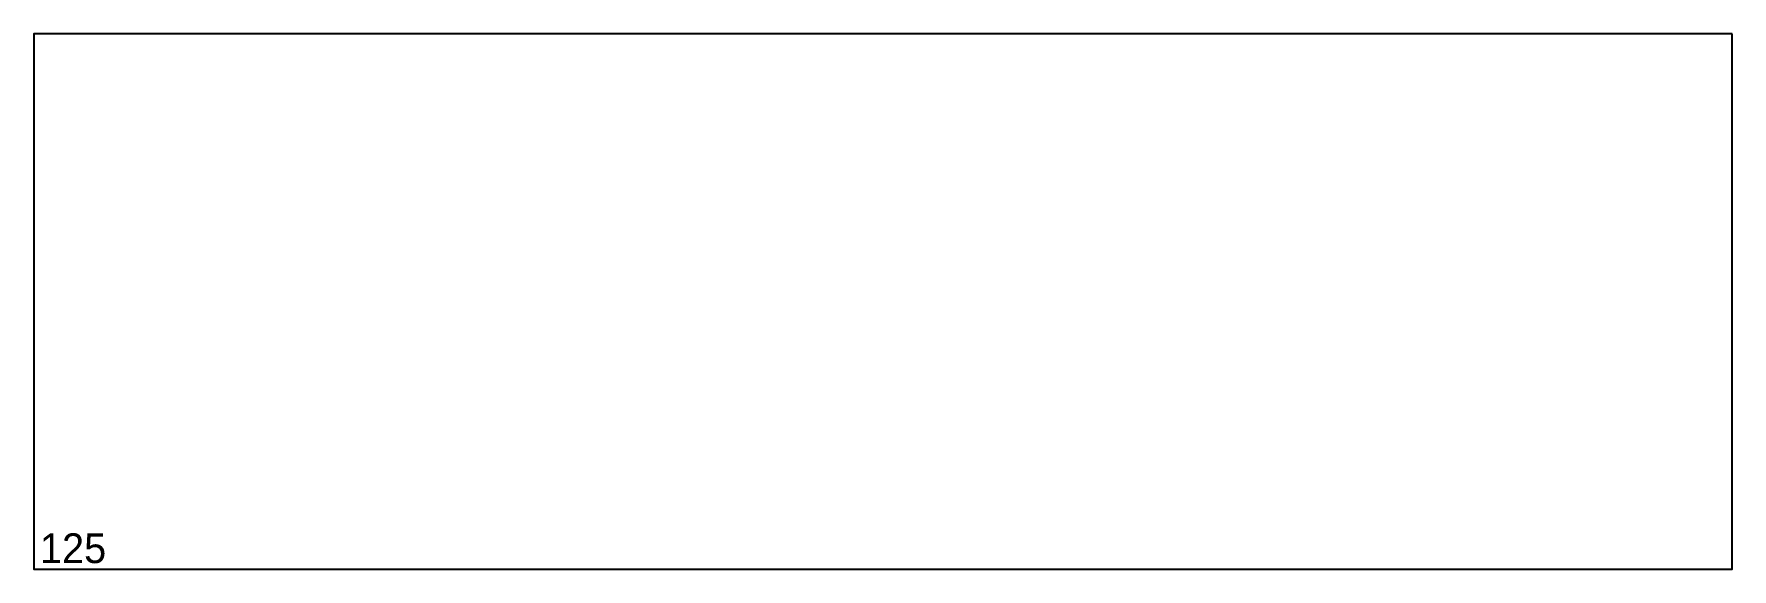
# Model space of a CAD drawing. Header units: millimetres. Extents: x 0 to 571, y 0 to 180.
import ezdxf

# ---------------------------------------------------------------- set-up
doc = ezdxf.new("R2010")
doc.units = ezdxf.units.MM
doc.header["$MEASUREMENT"] = 0
doc.layers.add('ВнешнийКонтур', color=7, linetype='Continuous')
doc.layers.add('Нумерация', color=7, linetype='Continuous')

msp = doc.modelspace()

# ---------------------------------------------------------------- linework, layer by layer
at = {"layer": 'ВнешнийКонтур', "color": 0, "linetype": 'Continuous'}
msp.add_lwpolyline([(571.44, 180), (0, 180), (0, 0), (571.44, 0)], close=True, dxfattribs=at)

# ---------------------------------------------------------------- texts
at = {"layer": 'Нумерация', "color": 0, "linetype": 'Continuous'}
msp.add_text('125', height=10, dxfattribs=at).set_placement((2, 2))

doc.saveas('drawing.dxf')
